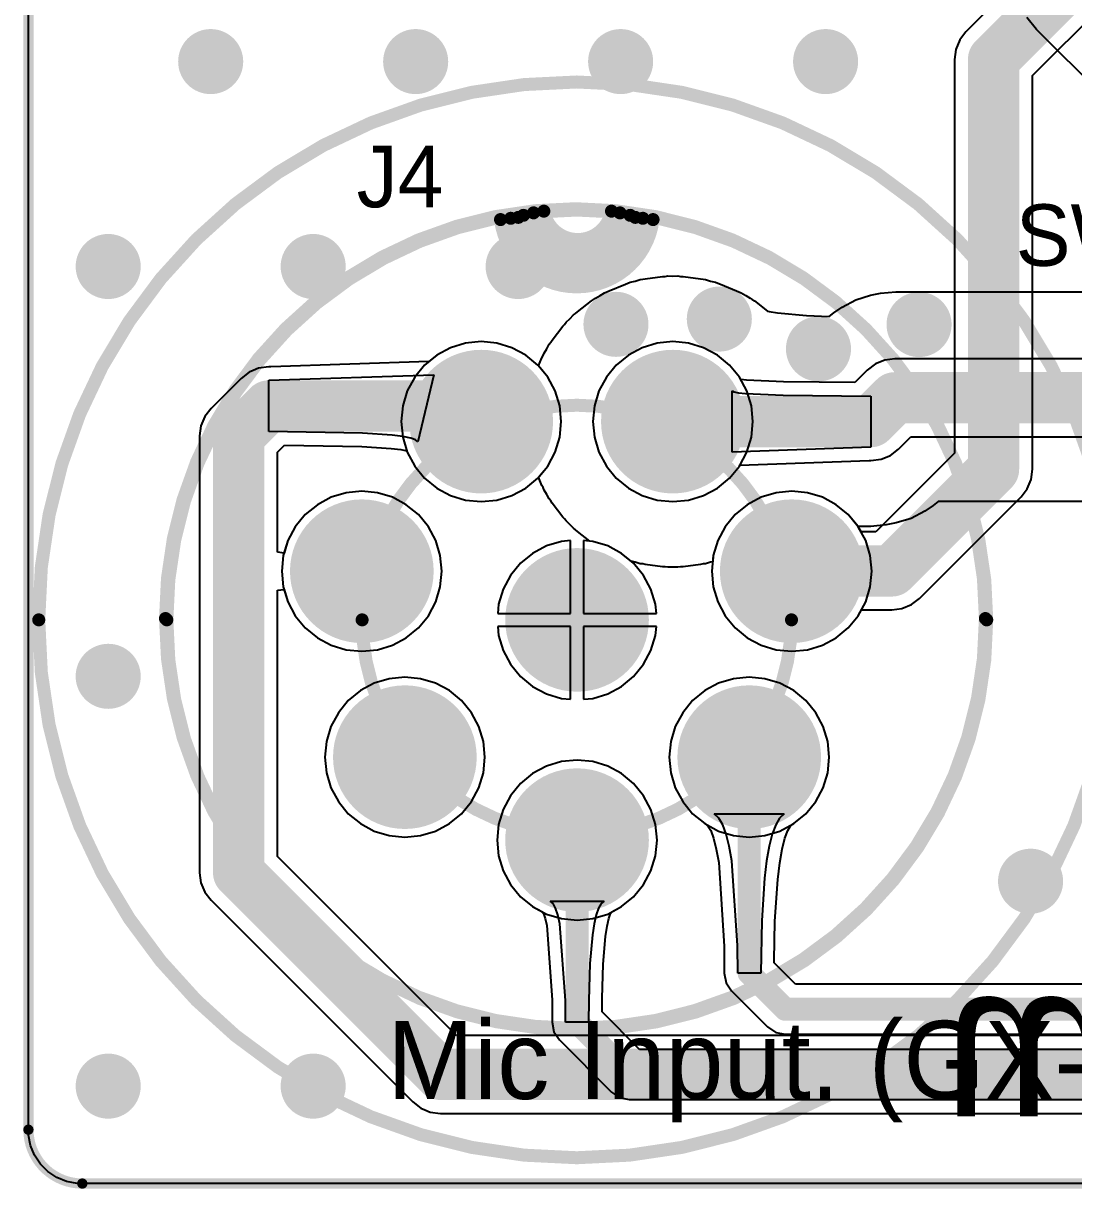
# Model space of a CAD drawing. Header units: millimetres. Extents: x 38.3 to 116.8, y 314 to 397.1.
# Drawn here: x 38.34 to 58.84, y 314 to 336.75 of the extents above; entities that cross this region are included whole.
import ezdxf

# ---------------------------------------------------------------- set-up
doc = ezdxf.new("R2010")
doc.units = ezdxf.units.MM
for name, color, linetype in [('BottomLayer', 5, 'Continuous'), ('BottomOverlay', 54, 'Continuous'), ('BottomSolder', 6, 'Continuous'), ('Mechanical1', 6, 'Continuous'), ('MultiLayer', 9, 'Continuous'), ('PadHoleLayer', 156, 'Continuous'), ('TopLayer', 1, 'Continuous'), ('TopOverlay', 2, 'Continuous'), ('TopSolder', 216, 'Continuous'), ('ViaHoleLayer', 16, 'Continuous')]:
    doc.layers.add(name, color=color, linetype=linetype)

# ---------------------------------------------------------------- blocks, each defined once
blk = doc.blocks.new('GX_8_86')
at = {"layer": 'BottomLayer', "const_width": 1.3}
for points in [[(-4.39, 0, 1), (-3.09, 0, 1)], [(-0.65, 0, 1), (0.65, 0, 1)], [(-6.72, -2.92, 1), (-5.42, -2.92, 1)], [(1.67, -2.92, 1), (2.97, -2.92, 1)], [(-2.52, -3.87, 1), (-1.22, -3.87, 1)], [(-5.88, -6.55, 1), (-4.58, -6.55, 1)], [(0.84, -6.55, 1), (2.14, -6.55, 1)], [(-2.52, -8.17, 1), (-1.22, -8.17, 1)]]:
    blk.add_lwpolyline(points, format="xyb", close=True, dxfattribs=at)
at = {"layer": 'BottomSolder', "const_width": 1.402}
for points in [[(-4.441, 0, 1), (-3.039, 0, 1)], [(-0.701, 0, 1), (0.701, 0, 1)], [(-6.771, -2.92, 1), (-5.369, -2.92, 1)], [(1.619, -2.92, 1), (3.021, -2.92, 1)], [(-2.571, -3.87, 1), (-1.169, -3.87, 1)], [(-5.931, -6.55, 1), (-4.529, -6.55, 1)], [(0.789, -6.55, 1), (2.191, -6.55, 1)], [(-2.571, -8.17, 1), (-1.169, -8.17, 1)]]:
    blk.add_lwpolyline(points, format="xyb", close=True, dxfattribs=at)
at = {"layer": 'Mechanical1'}
for points, const_width in [([(8.625, -3.87, 1), (-12.375, -3.87, 1)], 0.254), ([(-12.438, -3.87, 1), (-12.311, -3.87, 1)], 0.127)]:
    blk.add_lwpolyline(points, format="xyb", close=True, dxfattribs=dict(at, const_width=const_width))
at = {"layer": 'MultiLayer', "const_width": 1.3}
for points in [[(-4.39, 0, 1), (-3.09, 0, 1)], [(-0.65, 0, 1), (0.65, 0, 1)], [(-6.72, -2.92, 1), (-5.42, -2.92, 1)], [(1.67, -2.92, 1), (2.97, -2.92, 1)], [(-2.52, -3.87, 1), (-1.22, -3.87, 1)], [(-5.88, -6.55, 1), (-4.58, -6.55, 1)], [(0.84, -6.55, 1), (2.14, -6.55, 1)], [(-2.52, -8.17, 1), (-1.22, -8.17, 1)]]:
    blk.add_lwpolyline(points, format="xyb", close=True, dxfattribs=at)
at = {"layer": 'PadHoleLayer', "const_width": 0.9}
for points in [[(-4.19, 0, 1), (-3.29, 0, 1)], [(-0.45, 0, 1), (0.45, 0, 1)], [(-6.52, -2.92, 1), (-5.62, -2.92, 1)], [(1.87, -2.92, 1), (2.77, -2.92, 1)], [(-2.32, -3.87, 1), (-1.42, -3.87, 1)], [(-5.68, -6.55, 1), (-4.78, -6.55, 1)], [(1.04, -6.55, 1), (1.94, -6.55, 1)], [(-2.32, -8.17, 1), (-1.42, -8.17, 1)]]:
    blk.add_lwpolyline(points, format="xyb", close=True, dxfattribs=at)
at = {"layer": 'TopLayer', "const_width": 1.3}
for points in [[(-4.39, 0, 1), (-3.09, 0, 1)], [(-0.65, 0, 1), (0.65, 0, 1)], [(-6.72, -2.92, 1), (-5.42, -2.92, 1)], [(1.67, -2.92, 1), (2.97, -2.92, 1)], [(-2.52, -3.87, 1), (-1.22, -3.87, 1)], [(-5.88, -6.55, 1), (-4.58, -6.55, 1)], [(0.84, -6.55, 1), (2.14, -6.55, 1)], [(-2.52, -8.17, 1), (-1.22, -8.17, 1)]]:
    blk.add_lwpolyline(points, format="xyb", close=True, dxfattribs=at)
at = {"layer": 'TopOverlay'}
for points, const_width in [([(6.099, -3.844, 1), (-9.901, -3.844, 1)], 0.254), ([(6.125, -3.87, 1), (-9.875, -3.87, 1)], 0.254), ([(-3.228, 3.969, 1), (-3.101, 3.969, 1)], 0.127), ([(-3.08, 3.987, 1), (-2.953, 3.987, 1)], 0.127), ([(-2.98, 4.027, 1), (-2.853, 4.027, 1)], 0.127), ([(-2.782, 4.075, 1), (-2.655, 4.075, 1)], 0.127), ([(-2.581, 4.108, 1), (-2.454, 4.108, 1)], 0.127), ([(-1.261, 4.108, 1), (-1.134, 4.108, 1)], 0.127), ([(-1.095, 4.075, 1), (-0.968, 4.075, 1)], 0.127), ([(-0.897, 4.027, 1), (-0.77, 4.027, 1)], 0.127), ([(-0.797, 3.987, 1), (-0.67, 3.987, 1)], 0.127), ([(-0.649, 3.969, 1), (-0.522, 3.969, 1)], 0.127), ([(-3.427, 3.944, 1), (-3.3, 3.944, 1)], 0.127), ([(-0.45, 3.944, 1), (-0.323, 3.944, 1)], 0.127), ([(2.315, -3.87, 1), (-6.065, -3.87, 1)], 0.254), ([(-9.965, -3.844, 1), (-9.838, -3.844, 1)], 0.127), ([(-9.938, -3.87, 1), (-9.811, -3.87, 1)], 0.127), ([(-6.128, -3.87, 1), (-6.001, -3.87, 1)], 0.127), ([(2.251, -3.87, 1), (2.378, -3.87, 1)], 0.127), ([(6.035, -3.844, 1), (6.162, -3.844, 1)], 0.127), ([(6.061, -3.87, 1), (6.188, -3.87, 1)], 0.127)]:
    blk.add_lwpolyline(points, format="xyb", close=True, dxfattribs=dict(at, const_width=const_width))
at = {"layer": 'TopOverlay', "const_width": 0.254}
for points in [[(-0.585, 3.969, -0.882782), (-3.165, 3.969)], [(-0.734, 3.987, -0.882782), (-3.016, 3.987)], [(-0.833, 4.027, -0.882782), (-2.917, 4.027)], [(-1.032, 4.075, -0.882782), (-2.718, 4.075)], [(-1.197, 4.108, -0.8391), (-2.517, 4.108)], [(-0.387, 3.944, -0.882782), (-3.363, 3.944)]]:
    blk.add_lwpolyline(points, format="xyb", dxfattribs=at)
at = {"layer": 'TopSolder', "const_width": 1.402}
for points in [[(-4.441, 0, 1), (-3.039, 0, 1)], [(-0.701, 0, 1), (0.701, 0, 1)], [(-6.771, -2.92, 1), (-5.369, -2.92, 1)], [(1.619, -2.92, 1), (3.021, -2.92, 1)], [(-2.571, -3.87, 1), (-1.169, -3.87, 1)], [(-5.931, -6.55, 1), (-4.529, -6.55, 1)], [(0.789, -6.55, 1), (2.191, -6.55, 1)], [(-2.571, -8.17, 1), (-1.169, -8.17, 1)]]:
    blk.add_lwpolyline(points, format="xyb", close=True, dxfattribs=at)

msp = doc.modelspace()

# ---------------------------------------------------------------- linework, layer by layer
at = {"layer": 'BottomLayer'}
for p, q in [((38.443, 315.15), (38.443, 395.948)), ((59.66, 339.501), (56.739, 336.58)), ((58.038, 335.727), (60.513, 338.202)), ((56.739, 336.58), (56.618, 336.422)), ((56.542, 336.239), (56.516, 336.042)), ((56.618, 336.422), (56.542, 336.239)), ((56.516, 336.042), (56.516, 328.356)), ((58.038, 328.041), (58.038, 335.727)), ((46.681, 330.415), (46.411, 330.27)), ((46.974, 330.504), (46.681, 330.415)), ((47.279, 330.534), (46.974, 330.504)), ((47.584, 330.504), (47.279, 330.534)), ((47.877, 330.415), (47.584, 330.504)), ((48.147, 330.27), (47.877, 330.415)), ((50.421, 330.415), (50.151, 330.27)), ((50.714, 330.504), (50.421, 330.415)), ((51.019, 330.534), (50.714, 330.504)), ((51.324, 330.504), (51.019, 330.534)), ((51.617, 330.415), (51.324, 330.504)), ((51.887, 330.27), (51.617, 330.415)), ((46.257, 330.144), (43.171, 330.039)), ((46.411, 330.27), (46.257, 330.144)), ((48.383, 330.076), (48.147, 330.27)), ((50.151, 330.27), (49.915, 330.076)), ((52.123, 330.076), (51.887, 330.27)), ((42.751, 329.937), (42.593, 329.816)), ((42.827, 329.968), (42.751, 329.937)), ((42.934, 330.013), (42.827, 329.968)), ((43.131, 330.039), (42.934, 330.013)), ((43.171, 330.039), (43.131, 330.039)), ((43.131, 329.778), (46.357, 329.888)), ((46.357, 329.888), (46.04, 328.58)), ((48.577, 329.84), (48.383, 330.076)), ((49.915, 330.076), (49.721, 329.84)), ((52.317, 329.84), (52.123, 330.076)), ((42.593, 329.816), (42.007, 329.23)), ((43.131, 328.778), (43.131, 329.778)), ((48.722, 329.57), (48.577, 329.84)), ((49.721, 329.84), (49.576, 329.57)), ((52.462, 329.57), (52.317, 329.84)), ((48.811, 329.277), (48.722, 329.57)), ((49.576, 329.57), (49.487, 329.277)), ((52.551, 329.277), (52.462, 329.57)), ((42.007, 329.23), (41.886, 329.073)), ((48.841, 328.972), (48.811, 329.277)), ((49.487, 329.277), (49.457, 328.972)), ((52.581, 328.972), (52.551, 329.277)), ((41.886, 329.073), (41.81, 328.889)), ((48.811, 328.667), (48.841, 328.972)), ((49.457, 328.972), (49.487, 328.667)), ((52.551, 328.667), (52.581, 328.972)), ((41.81, 328.889), (41.784, 328.692)), ((44.962, 328.746), (43.131, 328.778)), ((45.544, 328.707), (44.962, 328.746)), ((41.784, 328.692), (41.784, 320.167)), ((43.306, 328.377), (43.442, 328.514)), ((43.442, 328.514), (44.951, 328.488)), ((45.751, 328.681), (45.544, 328.707)), ((45.903, 328.651), (45.751, 328.681)), ((45.999, 328.617), (45.903, 328.651)), ((46.04, 328.58), (45.999, 328.617)), ((48.722, 328.374), (48.811, 328.667)), ((49.487, 328.667), (49.576, 328.374)), ((52.462, 328.374), (52.551, 328.667)), ((43.306, 326.425), (43.306, 328.377)), ((44.951, 328.488), (45.519, 328.449)), ((45.519, 328.449), (45.71, 328.425)), ((45.71, 328.425), (45.828, 328.402)), ((45.828, 328.402), (45.836, 328.374)), ((45.836, 328.374), (45.981, 328.104)), ((48.577, 328.104), (48.722, 328.374)), ((49.576, 328.374), (49.721, 328.104)), ((52.317, 328.104), (52.462, 328.374)), ((56.516, 328.356), (54.978, 326.818)), ((45.981, 328.104), (46.175, 327.868)), ((48.383, 327.868), (48.577, 328.104)), ((49.721, 328.104), (49.915, 327.868)), ((52.123, 327.868), (52.317, 328.104)), ((46.175, 327.868), (46.411, 327.674)), ((48.147, 327.674), (48.383, 327.868)), ((49.915, 327.868), (50.151, 327.674)), ((51.887, 327.674), (52.123, 327.868)), ((57.936, 327.661), (58.012, 327.844)), ((58.012, 327.844), (58.038, 328.041)), ((44.949, 327.614), (44.644, 327.584)), ((45.254, 327.584), (44.949, 327.614)), ((46.411, 327.674), (46.681, 327.529)), ((47.877, 327.529), (48.147, 327.674)), ((50.151, 327.674), (50.421, 327.529)), ((51.617, 327.529), (51.887, 327.674)), ((53.339, 327.614), (53.034, 327.584)), ((53.644, 327.584), (53.339, 327.614)), ((57.815, 327.503), (57.936, 327.661)), ((44.351, 327.495), (44.081, 327.35)), ((44.644, 327.584), (44.351, 327.495)), ((45.547, 327.495), (45.254, 327.584)), ((45.817, 327.35), (45.547, 327.495)), ((46.681, 327.529), (46.974, 327.44)), ((46.974, 327.44), (47.279, 327.41)), ((47.279, 327.41), (47.584, 327.44)), ((47.584, 327.44), (47.877, 327.529)), ((50.421, 327.529), (50.714, 327.44)), ((50.714, 327.44), (51.019, 327.41)), ((51.019, 327.41), (51.324, 327.44)), ((51.324, 327.44), (51.617, 327.529)), ((52.741, 327.495), (52.471, 327.35)), ((53.034, 327.584), (52.741, 327.495)), ((53.937, 327.495), (53.644, 327.584)), ((54.207, 327.35), (53.937, 327.495)), ((55.831, 325.52), (57.815, 327.503)), ((43.845, 327.156), (43.651, 326.92)), ((44.081, 327.35), (43.845, 327.156)), ((46.053, 327.156), (45.817, 327.35)), ((46.247, 326.92), (46.053, 327.156)), ((52.235, 327.156), (52.041, 326.92)), ((52.471, 327.35), (52.235, 327.156)), ((54.443, 327.156), (54.207, 327.35)), ((54.637, 326.92), (54.443, 327.156)), ((43.651, 326.92), (43.506, 326.65)), ((46.392, 326.65), (46.247, 326.92)), ((52.041, 326.92), (51.896, 326.65)), ((54.692, 326.818), (54.637, 326.92)), ((54.978, 326.818), (54.692, 326.818)), ((43.506, 326.65), (43.433, 326.406)), ((46.481, 326.357), (46.392, 326.65)), ((48.551, 326.545), (48.281, 326.4)), ((48.844, 326.634), (48.551, 326.545)), ((49.022, 326.651), (48.844, 326.634)), ((49.022, 325.229), (49.022, 326.651)), ((49.454, 326.634), (49.276, 326.651)), ((49.276, 326.651), (49.276, 325.229)), ((49.747, 326.545), (49.454, 326.634)), ((50.017, 326.4), (49.747, 326.545)), ((51.896, 326.65), (51.807, 326.357)), ((43.433, 326.406), (43.306, 326.425)), ((46.511, 326.052), (46.481, 326.357)), ((48.281, 326.4), (48.045, 326.206)), ((50.253, 326.206), (50.017, 326.4)), ((51.807, 326.357), (51.777, 326.052)), ((46.481, 325.747), (46.511, 326.052)), ((48.045, 326.206), (47.851, 325.97)), ((50.447, 325.97), (50.253, 326.206)), ((51.777, 326.052), (51.807, 325.747)), ((47.851, 325.97), (47.706, 325.7)), ((50.592, 325.7), (50.447, 325.97)), ((43.306, 325.679), (43.433, 325.698)), ((43.306, 320.482), (43.306, 325.679)), ((43.433, 325.698), (43.506, 325.454)), ((46.392, 325.454), (46.481, 325.747)), ((47.706, 325.7), (47.617, 325.407)), ((50.681, 325.407), (50.592, 325.7)), ((51.807, 325.747), (51.896, 325.454)), ((43.506, 325.454), (43.651, 325.184)), ((46.247, 325.184), (46.392, 325.454)), ((47.617, 325.407), (47.6, 325.229)), ((50.698, 325.229), (50.681, 325.407)), ((51.896, 325.454), (52.041, 325.184)), ((55.293, 325.297), (55.49, 325.323)), ((55.49, 325.323), (55.674, 325.399)), ((55.674, 325.399), (55.831, 325.52)), ((43.651, 325.184), (43.845, 324.948)), ((46.053, 324.948), (46.247, 325.184)), ((47.6, 325.229), (49.022, 325.229)), ((49.276, 325.229), (50.698, 325.229)), ((52.041, 325.184), (52.235, 324.948)), ((54.443, 324.948), (54.637, 325.184)), ((54.637, 325.184), (54.697, 325.297)), ((54.697, 325.297), (55.293, 325.297)), ((43.845, 324.948), (44.081, 324.754)), ((45.817, 324.754), (46.053, 324.948)), ((49.022, 324.975), (47.6, 324.975)), ((47.6, 324.975), (47.617, 324.797)), ((49.022, 323.553), (49.022, 324.975)), ((50.698, 324.975), (49.276, 324.975)), ((49.276, 324.975), (49.276, 323.553)), ((50.681, 324.797), (50.698, 324.975)), ((52.235, 324.948), (52.471, 324.754)), ((54.207, 324.754), (54.443, 324.948)), ((44.081, 324.754), (44.351, 324.609)), ((45.547, 324.609), (45.817, 324.754)), ((47.617, 324.797), (47.706, 324.504)), ((50.592, 324.504), (50.681, 324.797)), ((52.471, 324.754), (52.741, 324.609)), ((53.937, 324.609), (54.207, 324.754)), ((44.351, 324.609), (44.644, 324.52)), ((44.644, 324.52), (44.949, 324.49)), ((44.949, 324.49), (45.254, 324.52)), ((45.254, 324.52), (45.547, 324.609)), ((47.706, 324.504), (47.851, 324.234)), ((50.447, 324.234), (50.592, 324.504)), ((52.741, 324.609), (53.034, 324.52)), ((53.034, 324.52), (53.339, 324.49)), ((53.339, 324.49), (53.644, 324.52)), ((53.644, 324.52), (53.937, 324.609)), ((47.851, 324.234), (48.045, 323.998)), ((50.253, 323.998), (50.447, 324.234)), ((45.484, 323.954), (45.191, 323.865)), ((45.789, 323.984), (45.484, 323.954)), ((46.094, 323.954), (45.789, 323.984)), ((46.387, 323.865), (46.094, 323.954)), ((48.045, 323.998), (48.281, 323.804)), ((50.017, 323.804), (50.253, 323.998)), ((52.204, 323.954), (51.911, 323.865)), ((52.509, 323.984), (52.204, 323.954)), ((52.814, 323.954), (52.509, 323.984)), ((53.107, 323.865), (52.814, 323.954)), ((45.191, 323.865), (44.921, 323.72)), ((46.657, 323.72), (46.387, 323.865)), ((48.281, 323.804), (48.551, 323.659)), ((49.747, 323.659), (50.017, 323.804)), ((51.911, 323.865), (51.641, 323.72)), ((53.377, 323.72), (53.107, 323.865)), ((44.685, 323.526), (44.491, 323.29)), ((44.921, 323.72), (44.685, 323.526)), ((46.893, 323.526), (46.657, 323.72)), ((47.087, 323.29), (46.893, 323.526)), ((48.551, 323.659), (48.844, 323.57)), ((48.844, 323.57), (49.022, 323.553)), ((49.276, 323.553), (49.454, 323.57)), ((49.454, 323.57), (49.747, 323.659)), ((51.405, 323.526), (51.211, 323.29)), ((51.641, 323.72), (51.405, 323.526)), ((53.613, 323.526), (53.377, 323.72)), ((53.807, 323.29), (53.613, 323.526)), ((44.491, 323.29), (44.346, 323.02)), ((47.232, 323.02), (47.087, 323.29)), ((51.211, 323.29), (51.066, 323.02)), ((53.952, 323.02), (53.807, 323.29)), ((44.346, 323.02), (44.257, 322.727)), ((47.321, 322.727), (47.232, 323.02)), ((51.066, 323.02), (50.977, 322.727)), ((54.041, 322.727), (53.952, 323.02)), ((44.257, 322.727), (44.227, 322.422)), ((47.351, 322.422), (47.321, 322.727)), ((50.977, 322.727), (50.947, 322.422)), ((54.071, 322.422), (54.041, 322.727)), ((44.227, 322.422), (44.257, 322.117)), ((47.321, 322.117), (47.351, 322.422)), ((49.149, 322.364), (48.844, 322.334)), ((49.454, 322.334), (49.149, 322.364)), ((50.947, 322.422), (50.977, 322.117)), ((54.041, 322.117), (54.071, 322.422)), ((48.551, 322.245), (48.281, 322.1)), ((48.844, 322.334), (48.551, 322.245)), ((49.747, 322.245), (49.454, 322.334)), ((50.017, 322.1), (49.747, 322.245)), ((44.257, 322.117), (44.346, 321.824)), ((47.232, 321.824), (47.321, 322.117)), ((48.045, 321.906), (47.851, 321.67)), ((48.281, 322.1), (48.045, 321.906)), ((50.253, 321.906), (50.017, 322.1)), ((50.447, 321.67), (50.253, 321.906)), ((50.977, 322.117), (51.066, 321.824)), ((53.952, 321.824), (54.041, 322.117)), ((44.346, 321.824), (44.491, 321.554)), ((47.087, 321.554), (47.232, 321.824)), ((51.066, 321.824), (51.211, 321.554)), ((53.807, 321.554), (53.952, 321.824)), ((44.491, 321.554), (44.685, 321.318)), ((46.893, 321.318), (47.087, 321.554)), ((47.851, 321.67), (47.706, 321.4)), ((50.592, 321.4), (50.447, 321.67)), ((51.211, 321.554), (51.405, 321.318)), ((53.613, 321.318), (53.807, 321.554)), ((44.685, 321.318), (44.921, 321.124)), ((46.657, 321.124), (46.893, 321.318)), ((47.706, 321.4), (47.617, 321.107)), ((50.681, 321.107), (50.592, 321.4)), ((51.405, 321.318), (51.641, 321.124)), ((53.377, 321.124), (53.613, 321.318)), ((44.921, 321.124), (45.191, 320.979)), ((46.387, 320.979), (46.657, 321.124)), ((47.617, 321.107), (47.587, 320.802)), ((50.711, 320.802), (50.681, 321.107)), ((51.641, 321.124), (51.911, 320.979)), ((53.107, 320.979), (53.377, 321.124)), ((45.191, 320.979), (45.484, 320.89)), ((45.484, 320.89), (45.789, 320.86)), ((45.789, 320.86), (46.094, 320.89)), ((46.094, 320.89), (46.387, 320.979)), ((47.587, 320.802), (47.617, 320.497)), ((50.681, 320.497), (50.711, 320.802)), ((51.911, 320.979), (52.204, 320.89)), ((52.204, 320.89), (52.509, 320.86)), ((52.509, 320.86), (52.814, 320.89)), ((52.814, 320.89), (53.107, 320.979)), ((46.797, 316.991), (43.306, 320.482)), ((47.617, 320.497), (47.706, 320.204)), ((50.592, 320.204), (50.681, 320.497)), ((41.784, 320.167), (41.81, 319.97)), ((47.706, 320.204), (47.851, 319.934)), ((50.447, 319.934), (50.592, 320.204)), ((41.81, 319.97), (41.886, 319.787)), ((47.851, 319.934), (48.045, 319.698)), ((50.253, 319.698), (50.447, 319.934)), ((41.886, 319.787), (42.007, 319.629)), ((48.045, 319.698), (48.281, 319.504)), ((50.017, 319.504), (50.253, 319.698)), ((42.007, 319.629), (45.944, 315.692)), ((48.281, 319.504), (48.551, 319.359)), ((49.747, 319.359), (50.017, 319.504)), ((48.551, 319.359), (48.844, 319.27)), ((48.844, 319.27), (49.149, 319.24)), ((49.149, 319.24), (49.454, 319.27)), ((49.454, 319.27), (49.747, 319.359)), ((76.52, 316.991), (46.797, 316.991)), ((45.944, 315.692), (46.102, 315.571)), ((46.102, 315.571), (46.178, 315.54)), ((46.178, 315.54), (46.285, 315.495)), ((46.285, 315.495), (46.482, 315.469)), ((46.482, 315.469), (76.835, 315.469)), ((38.443, 315.046), (38.443, 315.15)), ((38.483, 314.843), (38.443, 315.046)), ((38.563, 314.652), (38.483, 314.843)), ((38.678, 314.479), (38.563, 314.652)), ((38.824, 314.333), (38.678, 314.479)), ((38.997, 314.218), (38.824, 314.333)), ((39.188, 314.138), (38.997, 314.218)), ((39.391, 314.098), (39.188, 314.138)), ((39.495, 314.098), (39.391, 314.098)), ((106.738, 314.099), (39.495, 314.098))]:
    msp.add_line(p, q, dxfattribs=at)
at = {"layer": 'BottomLayer', "const_width": 1}
for points in [[(57.277, 336.042), (60.198, 338.963)], [(57.277, 328.041), (57.277, 336.042)], [(42.545, 328.692), (43.131, 329.278)], [(43.131, 329.278), (47.499, 329.278)], [(42.545, 320.167), (42.545, 328.692)], [(55.293, 326.057), (57.277, 328.041)], [(53.339, 326.052), (53.344, 326.057)], [(53.344, 326.057), (55.293, 326.057)], [(42.545, 320.167), (46.482, 316.23)], [(46.482, 316.23), (76.835, 316.23)]]:
    msp.add_lwpolyline(points, dxfattribs=at)
at = {"layer": 'BottomLayer'}
for points, const_width in [([(41.682, 336, 1), (42.317, 336, 1)], 0.635), ([(45.682, 336, 1), (46.317, 336, 1)], 0.635), ([(49.682, 336, 1), (50.317, 336, 1)], 0.635), ([(53.682, 336, 1), (54.317, 336, 1)], 0.635), ([(57.027, 336.042, 1), (57.527, 336.042, 1)], 0.5), ([(57.027, 336.042, 1), (57.527, 336.042, 1)], 0.5), ([(39.682, 332, 1), (40.317, 332, 1)], 0.635), ([(43.682, 332, 1), (44.317, 332, 1)], 0.635), ([(47.682, 332, 1), (48.317, 332, 1)], 0.635), ([(49.591, 330.871, 1), (50.226, 330.871, 1)], 0.635), ([(51.608, 330.974, 1), (52.243, 330.974, 1)], 0.635), ([(55.506, 330.867, 1), (56.141, 330.867, 1)], 0.635), ([(53.543, 330.392, 1), (54.178, 330.392, 1)], 0.635), ([(42.881, 329.278, 1), (43.381, 329.278, 1)], 0.5), ([(42.881, 329.278, 1), (43.381, 329.278, 1)], 0.5), ([(47.249, 329.278, 1), (47.749, 329.278, 1)], 0.5), ([(42.295, 328.692, 1), (42.795, 328.692, 1)], 0.5), ([(42.295, 328.692, 1), (42.795, 328.692, 1)], 0.5), ([(57.027, 328.041, 1), (57.527, 328.041, 1)], 0.5), ([(57.027, 328.041, 1), (57.527, 328.041, 1)], 0.5), ([(53.089, 326.052, 1), (53.589, 326.052, 1)], 0.5), ([(53.094, 326.057, 1), (53.594, 326.057, 1)], 0.5), ([(53.094, 326.057, 1), (53.594, 326.057, 1)], 0.5), ([(55.043, 326.057, 1), (55.543, 326.057, 1)], 0.5), ([(55.043, 326.057, 1), (55.543, 326.057, 1)], 0.5), ([(39.682, 324, 1), (40.317, 324, 1)], 0.635), ([(42.295, 320.167, 1), (42.795, 320.167, 1)], 0.5), ([(42.295, 320.167, 1), (42.795, 320.167, 1)], 0.5), ([(57.682, 320, 1), (58.317, 320, 1)], 0.635), ([(46.232, 316.23, 1), (46.732, 316.23, 1)], 0.5), ([(46.232, 316.23, 1), (46.732, 316.23, 1)], 0.5), ([(39.682, 316, 1), (40.317, 316, 1)], 0.635), ([(43.682, 316, 1), (44.317, 316, 1)], 0.635)]:
    msp.add_lwpolyline(points, format="xyb", close=True, dxfattribs=dict(at, const_width=const_width))
at = {"layer": 'Mechanical1', "const_width": 0.2}
for points in [[(38.443, 315.15), (38.443, 395.948)], [(39.494, 314.099), (106.738, 314.099)]]:
    msp.add_lwpolyline(points, dxfattribs=at)
at = {"layer": 'Mechanical1', "const_width": 0.1}
for points in [[(38.393, 315.15, 1), (38.493, 315.15, 1)], [(38.393, 315.15, 1), (38.493, 315.15, 1)], [(39.444, 314.099, 1), (39.544, 314.099, 1)], [(39.445, 314.098, 1), (39.545, 314.098, 1)]]:
    msp.add_lwpolyline(points, format="xyb", close=True, dxfattribs=at)
at = {"layer": 'Mechanical1', "const_width": 0.2}
msp.add_lwpolyline([(39.495, 314.098, -0.414214), (38.443, 315.15)], format="xyb", dxfattribs=at)
at = {"layer": 'MultiLayer', "const_width": 0.635}
for points in [[(41.682, 336, 1), (42.317, 336, 1)], [(45.682, 336, 1), (46.317, 336, 1)], [(49.682, 336, 1), (50.317, 336, 1)], [(53.682, 336, 1), (54.317, 336, 1)], [(39.682, 332, 1), (40.317, 332, 1)], [(43.682, 332, 1), (44.317, 332, 1)], [(47.682, 332, 1), (48.317, 332, 1)], [(49.591, 330.871, 1), (50.226, 330.871, 1)], [(51.608, 330.974, 1), (52.243, 330.974, 1)], [(55.506, 330.867, 1), (56.141, 330.867, 1)], [(53.543, 330.392, 1), (54.178, 330.392, 1)], [(39.682, 324, 1), (40.317, 324, 1)], [(57.682, 320, 1), (58.317, 320, 1)], [(39.682, 316, 1), (40.317, 316, 1)], [(43.682, 316, 1), (44.317, 316, 1)]]:
    msp.add_lwpolyline(points, format="xyb", close=True, dxfattribs=at)
at = {"layer": 'TopLayer'}
for p, q in [((38.443, 315.15), (38.443, 358.307)), ((58.116, 336.627), (57.925, 336.86)), ((63.751, 330.992), (58.116, 336.627)), ((58.116, 336.627), (58.116, 336.627)), ((58.116, 336.627), (58.116, 336.627)), ((50.14, 331.673), (50.186, 331.693)), ((50.186, 331.693), (50.284, 331.716)), ((50.284, 331.716), (50.38, 331.745)), ((50.38, 331.745), (50.43, 331.75)), ((50.43, 331.75), (50.479, 331.762)), ((50.479, 331.762), (50.818, 331.807)), ((50.818, 331.807), (50.869, 331.808)), ((50.869, 331.808), (50.919, 331.816)), ((50.919, 331.816), (51.019, 331.813)), ((51.019, 331.813), (51.119, 331.816)), ((51.119, 331.816), (51.169, 331.808)), ((51.169, 331.808), (51.22, 331.807)), ((51.22, 331.807), (51.559, 331.762)), ((51.559, 331.762), (51.608, 331.75)), ((51.608, 331.75), (51.658, 331.745)), ((51.658, 331.745), (51.754, 331.716)), ((51.754, 331.716), (51.852, 331.693)), ((51.852, 331.693), (51.898, 331.673)), ((49.598, 331.432), (49.684, 331.486)), ((49.684, 331.486), (49.731, 331.503)), ((49.731, 331.503), (49.775, 331.527)), ((49.775, 331.527), (50.092, 331.658)), ((50.092, 331.658), (50.14, 331.673)), ((51.898, 331.673), (51.946, 331.658)), ((51.946, 331.658), (52.263, 331.527)), ((52.263, 331.527), (52.307, 331.503)), ((52.307, 331.503), (52.354, 331.486)), ((52.354, 331.486), (52.44, 331.432)), ((54.877, 331.438), (55.072, 331.477)), ((55.072, 331.477), (55.372, 331.506)), ((55.372, 331.506), (60.085, 331.506)), ((49.156, 331.118), (49.428, 331.327)), ((49.428, 331.327), (49.471, 331.353)), ((49.471, 331.353), (49.51, 331.385)), ((49.51, 331.385), (49.598, 331.432)), ((52.44, 331.432), (52.528, 331.385)), ((52.528, 331.385), (52.567, 331.353)), ((52.567, 331.353), (52.61, 331.327)), ((52.61, 331.327), (52.865, 331.131)), ((54.323, 331.209), (54.589, 331.351)), ((54.589, 331.351), (54.877, 331.438)), ((49.01, 330.981), (49.079, 331.054)), ((49.079, 331.054), (49.12, 331.084)), ((49.12, 331.084), (49.156, 331.118)), ((52.865, 331.131), (52.898, 331.123)), ((52.898, 331.123), (53.064, 331.096)), ((53.064, 331.096), (53.624, 331.041)), ((53.624, 331.041), (54.068, 331.024)), ((54.068, 331.024), (54.158, 331.098)), ((54.158, 331.098), (54.323, 331.209)), ((48.664, 330.563), (48.873, 330.835)), ((48.873, 330.835), (48.907, 330.871)), ((48.907, 330.871), (48.937, 330.912)), ((48.937, 330.912), (49.01, 330.981)), ((48.638, 330.52), (48.664, 330.563)), ((46.681, 330.415), (46.411, 330.27)), ((46.974, 330.504), (46.681, 330.415)), ((47.279, 330.534), (46.974, 330.504)), ((47.584, 330.504), (47.279, 330.534)), ((47.877, 330.415), (47.584, 330.504)), ((48.147, 330.27), (47.877, 330.415)), ((48.505, 330.307), (48.559, 330.393)), ((48.559, 330.393), (48.606, 330.481)), ((48.606, 330.481), (48.638, 330.52)), ((50.421, 330.415), (50.151, 330.27)), ((50.421, 330.415), (50.151, 330.27)), ((50.714, 330.504), (50.421, 330.415)), ((50.714, 330.504), (50.421, 330.415)), ((51.019, 330.534), (50.714, 330.504)), ((51.019, 330.534), (50.714, 330.504)), ((51.324, 330.504), (51.019, 330.534)), ((51.324, 330.504), (51.019, 330.534)), ((51.617, 330.415), (51.324, 330.504)), ((51.617, 330.415), (51.324, 330.504)), ((51.887, 330.27), (51.617, 330.415)), ((51.887, 330.27), (51.617, 330.415)), ((46.411, 330.27), (46.175, 330.076)), ((48.383, 330.076), (48.147, 330.27)), ((48.398, 330.058), (48.464, 330.216)), ((48.464, 330.216), (48.488, 330.26)), ((48.488, 330.26), (48.505, 330.307)), ((50.151, 330.27), (49.915, 330.076)), ((50.151, 330.27), (49.915, 330.076)), ((52.123, 330.076), (51.887, 330.27)), ((52.123, 330.076), (51.887, 330.27)), ((54.97, 330.097), (54.812, 329.976)), ((54.97, 330.097), (54.812, 329.976)), ((55.153, 330.173), (54.97, 330.097)), ((55.153, 330.173), (54.97, 330.097)), ((55.35, 330.199), (55.153, 330.173)), ((55.35, 330.199), (55.153, 330.173)), ((60.788, 330.199), (55.35, 330.199)), ((60.788, 330.199), (55.35, 330.199)), ((46.175, 330.076), (45.981, 329.84)), ((48.577, 329.84), (48.383, 330.076)), ((48.577, 329.84), (48.398, 330.058)), ((49.915, 330.076), (49.721, 329.84)), ((49.915, 330.076), (49.721, 329.84)), ((52.317, 329.84), (52.123, 330.076)), ((52.317, 329.84), (52.123, 330.076)), ((54.812, 329.976), (54.57, 329.734)), ((54.812, 329.976), (54.57, 329.734)), ((45.981, 329.84), (45.836, 329.57)), ((48.722, 329.57), (48.577, 329.84)), ((48.722, 329.57), (48.577, 329.84)), ((49.721, 329.84), (49.576, 329.57)), ((49.721, 329.84), (49.576, 329.57)), ((52.343, 329.791), (52.317, 329.84)), ((52.343, 329.791), (52.317, 329.84)), ((52.458, 329.779), (52.343, 329.791)), ((52.458, 329.779), (52.343, 329.791)), ((53.18, 329.747), (52.458, 329.779)), ((53.18, 329.747), (52.458, 329.779)), ((54.57, 329.734), (53.18, 329.747)), ((54.57, 329.734), (53.18, 329.747)), ((45.836, 329.57), (45.747, 329.277)), ((48.811, 329.277), (48.722, 329.57)), ((48.811, 329.277), (48.722, 329.57)), ((49.576, 329.57), (49.487, 329.277)), ((49.576, 329.57), (49.487, 329.277)), ((52.173, 328.374), (52.173, 329.57)), ((52.173, 329.57), (52.209, 329.552)), ((52.209, 329.552), (52.298, 329.535)), ((52.298, 329.535), (52.438, 329.52)), ((52.438, 329.52), (53.173, 329.488)), ((53.173, 329.488), (54.884, 329.472)), ((54.884, 329.472), (54.884, 328.472)), ((45.747, 329.277), (45.717, 328.972)), ((48.841, 328.972), (48.811, 329.277)), ((48.841, 328.972), (48.811, 329.277)), ((49.487, 329.277), (49.457, 328.972)), ((49.487, 329.277), (49.457, 328.972)), ((45.717, 328.972), (45.747, 328.667)), ((48.811, 328.667), (48.841, 328.972)), ((48.811, 328.667), (48.841, 328.972)), ((49.457, 328.972), (49.487, 328.667)), ((49.457, 328.972), (49.487, 328.667)), ((45.747, 328.667), (45.836, 328.374)), ((48.722, 328.374), (48.811, 328.667)), ((48.722, 328.374), (48.811, 328.667)), ((49.487, 328.667), (49.576, 328.374)), ((49.487, 328.667), (49.576, 328.374)), ((55.422, 328.434), (55.665, 328.677)), ((55.422, 328.434), (55.665, 328.677)), ((55.665, 328.677), (60.74, 328.677)), ((55.665, 328.677), (60.74, 328.677)), ((45.836, 328.374), (45.981, 328.104)), ((48.577, 328.104), (48.722, 328.374)), ((48.577, 328.104), (48.722, 328.374)), ((49.576, 328.374), (49.721, 328.104)), ((49.576, 328.374), (49.721, 328.104)), ((54.884, 328.472), (52.173, 328.374)), ((55.081, 328.237), (55.264, 328.313)), ((55.081, 328.237), (55.264, 328.313)), ((55.264, 328.313), (55.422, 328.434)), ((55.264, 328.313), (55.422, 328.434)), ((45.981, 328.104), (46.175, 327.868)), ((48.383, 327.868), (48.577, 328.104)), ((48.398, 327.886), (48.577, 328.104)), ((49.721, 328.104), (49.915, 327.868)), ((49.721, 328.104), (49.915, 327.868)), ((52.123, 327.868), (52.317, 328.104)), ((52.123, 327.868), (52.317, 328.104)), ((52.317, 328.104), (52.326, 328.12)), ((52.317, 328.104), (52.326, 328.12)), ((52.326, 328.12), (54.847, 328.211)), ((52.326, 328.12), (54.847, 328.211)), ((54.847, 328.211), (54.884, 328.211)), ((54.847, 328.211), (54.884, 328.211)), ((54.884, 328.211), (55.081, 328.237)), ((54.884, 328.211), (55.081, 328.237)), ((46.175, 327.868), (46.411, 327.674)), ((48.147, 327.674), (48.383, 327.868)), ((48.464, 327.728), (48.398, 327.886)), ((49.915, 327.868), (50.151, 327.674)), ((49.915, 327.868), (50.151, 327.674)), ((51.887, 327.674), (52.123, 327.868)), ((51.887, 327.674), (52.123, 327.868)), ((44.949, 327.614), (44.644, 327.584)), ((45.254, 327.584), (44.949, 327.614)), ((46.411, 327.674), (46.681, 327.529)), ((47.877, 327.529), (48.147, 327.674)), ((48.488, 327.684), (48.464, 327.728)), ((48.505, 327.637), (48.488, 327.684)), ((48.559, 327.551), (48.505, 327.637)), ((50.151, 327.674), (50.421, 327.529)), ((50.151, 327.674), (50.421, 327.529)), ((51.617, 327.529), (51.887, 327.674)), ((51.617, 327.529), (51.887, 327.674)), ((53.339, 327.614), (53.034, 327.584)), ((53.339, 327.614), (53.034, 327.584)), ((53.644, 327.584), (53.339, 327.614)), ((53.644, 327.584), (53.339, 327.614)), ((44.351, 327.495), (44.081, 327.35)), ((44.644, 327.584), (44.351, 327.495)), ((45.547, 327.495), (45.254, 327.584)), ((45.817, 327.35), (45.547, 327.495)), ((46.681, 327.529), (46.974, 327.44)), ((46.974, 327.44), (47.279, 327.41)), ((47.279, 327.41), (47.584, 327.44)), ((47.584, 327.44), (47.877, 327.529)), ((48.606, 327.463), (48.559, 327.551)), ((48.638, 327.424), (48.606, 327.463)), ((48.664, 327.381), (48.638, 327.424)), ((48.873, 327.109), (48.664, 327.381)), ((50.421, 327.529), (50.714, 327.44)), ((50.421, 327.529), (50.714, 327.44)), ((50.714, 327.44), (51.019, 327.41)), ((50.714, 327.44), (51.019, 327.41)), ((51.019, 327.41), (51.324, 327.44)), ((51.019, 327.41), (51.324, 327.44)), ((51.324, 327.44), (51.617, 327.529)), ((51.324, 327.44), (51.617, 327.529)), ((52.741, 327.495), (52.471, 327.35)), ((52.741, 327.495), (52.471, 327.35)), ((53.034, 327.584), (52.741, 327.495)), ((53.034, 327.584), (52.741, 327.495)), ((53.937, 327.495), (53.644, 327.584)), ((53.937, 327.495), (53.644, 327.584)), ((54.207, 327.35), (53.937, 327.495)), ((54.207, 327.35), (53.937, 327.495)), ((56.195, 327.414), (56.098, 327.334)), ((59.899, 327.414), (56.195, 327.414)), ((43.845, 327.156), (43.651, 326.92)), ((44.081, 327.35), (43.845, 327.156)), ((46.053, 327.156), (45.817, 327.35)), ((46.247, 326.92), (46.053, 327.156)), ((52.235, 327.156), (52.041, 326.92)), ((52.235, 327.156), (52.041, 326.92)), ((52.471, 327.35), (52.235, 327.156)), ((52.471, 327.35), (52.235, 327.156)), ((54.443, 327.156), (54.207, 327.35)), ((54.443, 327.156), (54.207, 327.35)), ((54.637, 326.92), (54.443, 327.156)), ((54.632, 326.926), (54.443, 327.156)), ((55.933, 327.223), (55.667, 327.081)), ((56.098, 327.334), (55.933, 327.223)), ((43.651, 326.92), (43.506, 326.65)), ((46.392, 326.65), (46.247, 326.92)), ((48.907, 327.073), (48.873, 327.109)), ((48.937, 327.032), (48.907, 327.073)), ((49.01, 326.963), (48.937, 327.032)), ((49.079, 326.89), (49.01, 326.963)), ((52.041, 326.92), (51.896, 326.65)), ((52.041, 326.92), (51.896, 326.65)), ((54.884, 326.926), (54.632, 326.926)), ((54.782, 326.65), (54.637, 326.92)), ((55.184, 326.955), (54.884, 326.926)), ((55.379, 326.994), (55.184, 326.955)), ((55.667, 327.081), (55.379, 326.994)), ((49.12, 326.86), (49.079, 326.89)), ((49.156, 326.826), (49.12, 326.86)), ((49.4, 326.639), (49.156, 326.826)), ((43.506, 326.65), (43.417, 326.357)), ((46.481, 326.357), (46.392, 326.65)), ((48.551, 326.545), (48.281, 326.4)), ((48.844, 326.634), (48.551, 326.545)), ((49.022, 326.651), (48.844, 326.634)), ((49.022, 325.229), (49.022, 326.651)), ((49.454, 326.634), (49.276, 326.651)), ((49.276, 326.651), (49.276, 325.229)), ((49.454, 326.634), (49.4, 326.639)), ((49.747, 326.545), (49.454, 326.634)), ((49.747, 326.545), (49.454, 326.634)), ((50.017, 326.4), (49.747, 326.545)), ((50.017, 326.4), (49.747, 326.545)), ((51.896, 326.65), (51.807, 326.357)), ((51.896, 326.65), (51.807, 326.357)), ((54.871, 326.357), (54.782, 326.65)), ((43.417, 326.357), (43.387, 326.052)), ((46.511, 326.052), (46.481, 326.357)), ((48.281, 326.4), (48.045, 326.206)), ((50.253, 326.206), (50.017, 326.4)), ((50.204, 326.246), (50.017, 326.4)), ((50.284, 326.228), (50.204, 326.246)), ((50.38, 326.199), (50.284, 326.228)), ((51.754, 326.228), (51.658, 326.199)), ((51.796, 326.237), (51.754, 326.228)), ((51.807, 326.357), (51.777, 326.052)), ((51.807, 326.357), (51.796, 326.237)), ((54.901, 326.052), (54.871, 326.357)), ((43.387, 326.052), (43.417, 325.747)), ((46.481, 325.747), (46.511, 326.052)), ((48.045, 326.206), (47.851, 325.97)), ((50.447, 325.97), (50.253, 326.206)), ((50.43, 326.194), (50.38, 326.199)), ((50.479, 326.182), (50.43, 326.194)), ((50.818, 326.137), (50.479, 326.182)), ((50.869, 326.136), (50.818, 326.137)), ((50.919, 326.128), (50.869, 326.136)), ((51.019, 326.131), (50.919, 326.128)), ((51.119, 326.128), (51.019, 326.131)), ((51.169, 326.136), (51.119, 326.128)), ((51.22, 326.137), (51.169, 326.136)), ((51.559, 326.182), (51.22, 326.137)), ((51.608, 326.194), (51.559, 326.182)), ((51.658, 326.199), (51.608, 326.194)), ((51.777, 326.052), (51.807, 325.747)), ((54.871, 325.747), (54.901, 326.052)), ((47.851, 325.97), (47.706, 325.7)), ((50.592, 325.7), (50.447, 325.97)), ((43.417, 325.747), (43.506, 325.454)), ((46.392, 325.454), (46.481, 325.747)), ((47.706, 325.7), (47.617, 325.407)), ((50.681, 325.407), (50.592, 325.7)), ((51.807, 325.747), (51.896, 325.454)), ((54.782, 325.454), (54.871, 325.747)), ((43.506, 325.454), (43.651, 325.184)), ((46.247, 325.184), (46.392, 325.454)), ((47.617, 325.407), (47.6, 325.229)), ((50.698, 325.229), (50.681, 325.407)), ((51.896, 325.454), (52.041, 325.184)), ((54.637, 325.184), (54.782, 325.454)), ((43.651, 325.184), (43.845, 324.948)), ((46.053, 324.948), (46.247, 325.184)), ((47.6, 325.229), (49.022, 325.229)), ((49.276, 325.229), (50.698, 325.229)), ((52.041, 325.184), (52.235, 324.948)), ((54.443, 324.948), (54.637, 325.184)), ((43.845, 324.948), (44.081, 324.754)), ((45.817, 324.754), (46.053, 324.948)), ((49.022, 324.975), (47.6, 324.975)), ((47.6, 324.975), (47.617, 324.797)), ((49.022, 323.553), (49.022, 324.975)), ((50.698, 324.975), (49.276, 324.975)), ((49.276, 324.975), (49.276, 323.553)), ((50.681, 324.797), (50.698, 324.975)), ((52.235, 324.948), (52.471, 324.754)), ((54.207, 324.754), (54.443, 324.948)), ((44.081, 324.754), (44.351, 324.609)), ((45.547, 324.609), (45.817, 324.754)), ((47.617, 324.797), (47.706, 324.504)), ((50.592, 324.504), (50.681, 324.797)), ((52.471, 324.754), (52.741, 324.609)), ((53.937, 324.609), (54.207, 324.754)), ((44.351, 324.609), (44.644, 324.52)), ((44.644, 324.52), (44.949, 324.49)), ((44.949, 324.49), (45.254, 324.52)), ((45.254, 324.52), (45.547, 324.609)), ((47.706, 324.504), (47.851, 324.234)), ((50.447, 324.234), (50.592, 324.504)), ((52.741, 324.609), (53.034, 324.52)), ((53.034, 324.52), (53.339, 324.49)), ((53.339, 324.49), (53.644, 324.52)), ((53.644, 324.52), (53.937, 324.609)), ((47.851, 324.234), (48.045, 323.998)), ((50.253, 323.998), (50.447, 324.234)), ((45.484, 323.954), (45.191, 323.865)), ((45.789, 323.984), (45.484, 323.954)), ((46.094, 323.954), (45.789, 323.984)), ((46.387, 323.865), (46.094, 323.954)), ((48.045, 323.998), (48.281, 323.804)), ((50.017, 323.804), (50.253, 323.998)), ((52.204, 323.954), (51.911, 323.865)), ((52.509, 323.984), (52.204, 323.954)), ((52.814, 323.954), (52.509, 323.984)), ((53.107, 323.865), (52.814, 323.954)), ((45.191, 323.865), (44.921, 323.72)), ((46.657, 323.72), (46.387, 323.865)), ((48.281, 323.804), (48.551, 323.659)), ((49.747, 323.659), (50.017, 323.804)), ((51.911, 323.865), (51.641, 323.72)), ((53.377, 323.72), (53.107, 323.865)), ((44.685, 323.526), (44.491, 323.29)), ((44.921, 323.72), (44.685, 323.526)), ((46.893, 323.526), (46.657, 323.72)), ((47.087, 323.29), (46.893, 323.526)), ((48.551, 323.659), (48.844, 323.57)), ((48.844, 323.57), (49.022, 323.553)), ((49.276, 323.553), (49.454, 323.57)), ((49.454, 323.57), (49.747, 323.659)), ((51.405, 323.526), (51.211, 323.29)), ((51.641, 323.72), (51.405, 323.526)), ((53.613, 323.526), (53.377, 323.72)), ((53.807, 323.29), (53.613, 323.526)), ((44.491, 323.29), (44.346, 323.02)), ((47.232, 323.02), (47.087, 323.29)), ((51.211, 323.29), (51.066, 323.02)), ((53.952, 323.02), (53.807, 323.29)), ((44.346, 323.02), (44.257, 322.727)), ((47.321, 322.727), (47.232, 323.02)), ((51.066, 323.02), (50.977, 322.727)), ((54.041, 322.727), (53.952, 323.02)), ((44.257, 322.727), (44.227, 322.422)), ((47.351, 322.422), (47.321, 322.727)), ((50.977, 322.727), (50.947, 322.422)), ((54.071, 322.422), (54.041, 322.727)), ((44.227, 322.422), (44.257, 322.117)), ((47.321, 322.117), (47.351, 322.422)), ((49.149, 322.364), (48.844, 322.334)), ((49.454, 322.334), (49.149, 322.364)), ((50.947, 322.422), (50.977, 322.117)), ((54.041, 322.117), (54.071, 322.422)), ((48.551, 322.245), (48.281, 322.1)), ((48.844, 322.334), (48.551, 322.245)), ((49.747, 322.245), (49.454, 322.334)), ((50.017, 322.1), (49.747, 322.245)), ((44.257, 322.117), (44.346, 321.824)), ((47.232, 321.824), (47.321, 322.117)), ((48.045, 321.906), (47.851, 321.67)), ((48.281, 322.1), (48.045, 321.906)), ((50.253, 321.906), (50.017, 322.1)), ((50.447, 321.67), (50.253, 321.906)), ((50.977, 322.117), (51.066, 321.824)), ((53.952, 321.824), (54.041, 322.117)), ((44.346, 321.824), (44.491, 321.554)), ((47.087, 321.554), (47.232, 321.824)), ((51.066, 321.824), (51.211, 321.554)), ((53.807, 321.554), (53.952, 321.824)), ((44.491, 321.554), (44.685, 321.318)), ((46.893, 321.318), (47.087, 321.554)), ((47.851, 321.67), (47.706, 321.4)), ((50.592, 321.4), (50.447, 321.67)), ((51.211, 321.554), (51.405, 321.318)), ((53.613, 321.318), (53.807, 321.554)), ((44.685, 321.318), (44.921, 321.124)), ((46.657, 321.124), (46.893, 321.318)), ((47.706, 321.4), (47.617, 321.107)), ((50.681, 321.107), (50.592, 321.4)), ((51.405, 321.318), (51.641, 321.124)), ((51.915, 321.233), (51.828, 321.315)), ((51.828, 321.315), (53.19, 321.315)), ((51.992, 321.1), (51.915, 321.233)), ((53.103, 321.233), (53.026, 321.1)), ((53.19, 321.315), (53.103, 321.233)), ((53.377, 321.124), (53.613, 321.318)), ((44.921, 321.124), (45.191, 320.979)), ((46.387, 320.979), (46.657, 321.124)), ((47.617, 321.107), (47.587, 320.802)), ((50.711, 320.802), (50.681, 321.107)), ((51.641, 321.124), (51.668, 321.109)), ((51.668, 321.109), (51.71, 321.07)), ((51.71, 321.07), (51.757, 320.989)), ((52.061, 320.917), (51.992, 321.1)), ((53.026, 321.1), (52.957, 320.917)), ((53.261, 320.989), (53.308, 321.07)), ((53.308, 321.07), (53.35, 321.109)), ((53.35, 321.109), (53.377, 321.124)), ((45.191, 320.979), (45.484, 320.89)), ((45.484, 320.89), (45.789, 320.86)), ((45.789, 320.86), (46.094, 320.89)), ((46.094, 320.89), (46.387, 320.979)), ((47.587, 320.802), (47.617, 320.497)), ((50.681, 320.497), (50.711, 320.802)), ((51.757, 320.989), (51.813, 320.84)), ((51.813, 320.84), (51.866, 320.628)), ((52.12, 320.682), (52.061, 320.917)), ((52.957, 320.917), (52.898, 320.682)), ((53.152, 320.628), (53.205, 320.84)), ((53.205, 320.84), (53.261, 320.989)), ((51.866, 320.628), (51.913, 320.366)), ((52.17, 320.397), (52.12, 320.682)), ((52.898, 320.682), (52.848, 320.397)), ((53.104, 320.359), (53.152, 320.628)), ((47.617, 320.497), (47.706, 320.204)), ((50.592, 320.204), (50.681, 320.497)), ((51.913, 320.366), (52.021, 318.735)), ((52.279, 318.745), (52.17, 320.397)), ((52.848, 320.397), (52.807, 320.06)), ((53.065, 320.036), (53.104, 320.359)), ((47.706, 320.204), (47.851, 319.934)), ((50.447, 319.934), (50.592, 320.204)), ((47.851, 319.934), (48.045, 319.698)), ((50.253, 319.698), (50.447, 319.934)), ((52.807, 320.06), (52.752, 319.234)), ((53.011, 319.223), (53.065, 320.036)), ((48.045, 319.698), (48.281, 319.504)), ((50.017, 319.504), (50.253, 319.698)), ((48.281, 319.504), (48.472, 319.402)), ((48.68, 319.566), (48.623, 319.613)), ((48.623, 319.613), (49.675, 319.613)), ((48.731, 319.476), (48.68, 319.566)), ((48.776, 319.344), (48.731, 319.476)), ((49.567, 319.476), (49.522, 319.344)), ((49.618, 319.566), (49.567, 319.476)), ((49.675, 319.613), (49.618, 319.566)), ((49.826, 319.402), (50.017, 319.504)), ((48.472, 319.402), (48.478, 319.397)), ((48.478, 319.397), (48.494, 319.369)), ((48.494, 319.369), (48.527, 319.274)), ((48.527, 319.274), (48.559, 319.133)), ((48.815, 319.17), (48.776, 319.344)), ((49.522, 319.344), (49.483, 319.17)), ((49.737, 319.122), (49.771, 319.274)), ((49.771, 319.274), (49.804, 319.369)), ((49.804, 319.369), (49.82, 319.397)), ((49.82, 319.397), (49.826, 319.402)), ((52.752, 319.234), (52.734, 318.204)), ((52.997, 318.451), (53.011, 319.223)), ((48.559, 319.133), (48.661, 317.682)), ((48.921, 317.672), (48.815, 319.17)), ((49.449, 318.955), (49.401, 318.397)), ((49.483, 319.17), (49.449, 318.955)), ((49.707, 318.924), (49.737, 319.122)), ((49.66, 318.382), (49.707, 318.924)), ((52.021, 318.735), (52.021, 318.726)), ((52.021, 318.726), (52.021, 318.204)), ((52.284, 318.204), (52.279, 318.745)), ((49.401, 318.397), (49.377, 317.672)), ((49.637, 317.709), (49.66, 318.382)), ((52.997, 318.406), (52.997, 318.451)), ((53.415, 317.988), (52.997, 318.406)), ((52.021, 318.204), (52.058, 318.017)), ((52.734, 318.204), (52.284, 318.204)), ((52.058, 318.017), (52.164, 317.859)), ((52.164, 317.859), (52.868, 317.155)), ((89.984, 317.988), (53.415, 317.988)), ((48.661, 317.682), (48.661, 317.246)), ((48.924, 317.246), (48.921, 317.672)), ((49.377, 317.672), (49.374, 317.246)), ((49.637, 317.448), (49.637, 317.709)), ((50.367, 316.718), (49.637, 317.448)), ((48.661, 317.246), (48.698, 317.059)), ((49.374, 317.246), (48.924, 317.246)), ((52.868, 317.155), (53.026, 317.049)), ((48.698, 317.059), (48.804, 316.901)), ((48.804, 316.901), (49.82, 315.885)), ((53.026, 317.049), (53.213, 317.012)), ((53.213, 317.012), (89.99, 317.012)), ((91.425, 316.718), (50.367, 316.718)), ((49.82, 315.885), (49.978, 315.779)), ((49.978, 315.779), (50.165, 315.742)), ((50.165, 315.742), (94.996, 315.742)), ((38.443, 315.046), (38.443, 315.15)), ((38.483, 314.843), (38.443, 315.046)), ((38.563, 314.652), (38.483, 314.843)), ((38.678, 314.479), (38.563, 314.652)), ((38.824, 314.333), (38.678, 314.479)), ((38.997, 314.218), (38.824, 314.333)), ((39.188, 314.138), (38.997, 314.218)), ((39.391, 314.098), (39.188, 314.138)), ((39.495, 314.098), (39.391, 314.098)), ((106.738, 314.099), (39.495, 314.098))]:
    msp.add_line(p, q, dxfattribs=at)
for points, const_width in [([(41.682, 336, 1), (42.317, 336, 1)], 0.635), ([(45.682, 336, 1), (46.317, 336, 1)], 0.635), ([(49.682, 336, 1), (50.317, 336, 1)], 0.635), ([(53.682, 336, 1), (54.317, 336, 1)], 0.635), ([(39.682, 332, 1), (40.317, 332, 1)], 0.635), ([(43.682, 332, 1), (44.317, 332, 1)], 0.635), ([(47.682, 332, 1), (48.317, 332, 1)], 0.635), ([(49.591, 330.871, 1), (50.226, 330.871, 1)], 0.635), ([(51.608, 330.974, 1), (52.243, 330.974, 1)], 0.635), ([(55.506, 330.867, 1), (56.141, 330.867, 1)], 0.635), ([(53.543, 330.392, 1), (54.178, 330.392, 1)], 0.635), ([(55.1, 329.438, 1), (55.6, 329.438, 1)], 0.5), ([(55.1, 329.438, 1), (55.6, 329.438, 1)], 0.5), ([(50.769, 328.972, 1), (51.269, 328.972, 1)], 0.5), ([(54.634, 328.972, 1), (55.134, 328.972, 1)], 0.5), ([(54.634, 328.972, 1), (55.134, 328.972, 1)], 0.5), ([(39.682, 324, 1), (40.317, 324, 1)], 0.635), ([(52.396, 322.422, 1), (52.621, 322.422, 1)], 0.225), ([(49.037, 320.802, 1), (49.261, 320.802, 1)], 0.225), ([(57.682, 320, 1), (58.317, 320, 1)], 0.635), ([(52.396, 318.204, 1), (52.621, 318.204, 1)], 0.225), ([(52.396, 318.204, 1), (52.621, 318.204, 1)], 0.225), ([(53.101, 317.5, 1), (53.325, 317.5, 1)], 0.225), ([(53.101, 317.5, 1), (53.325, 317.5, 1)], 0.225), ([(49.037, 317.246, 1), (49.261, 317.246, 1)], 0.225), ([(49.037, 317.246, 1), (49.261, 317.246, 1)], 0.225), ([(39.682, 316, 1), (40.317, 316, 1)], 0.635), ([(43.682, 316, 1), (44.317, 316, 1)], 0.635), ([(50.053, 316.23, 1), (50.277, 316.23, 1)], 0.225), ([(50.053, 316.23, 1), (50.277, 316.23, 1)], 0.225)]:
    msp.add_lwpolyline(points, format="xyb", close=True, dxfattribs=dict(at, const_width=const_width))
for points, const_width in [([(54.884, 328.972), (55.35, 329.438)], 1), ([(55.35, 329.438), (62.357, 329.438)], 1), ([(51.019, 328.972), (54.884, 328.972)], 1), ([(52.509, 318.204), (52.509, 322.422)], 0.45), ([(49.149, 317.246), (49.149, 320.802)], 0.45), ([(52.509, 318.204), (53.213, 317.5)], 0.45), ([(53.213, 317.5), (92.075, 317.5)], 0.45), ([(49.149, 317.246), (50.165, 316.23)], 0.45), ([(50.165, 316.23), (94.996, 316.23)], 0.45)]:
    msp.add_lwpolyline(points, dxfattribs=dict(at, const_width=const_width))
at = {"layer": 'ViaHoleLayer', "const_width": 0.254}
for points in [[(41.873, 336, 1), (42.127, 336, 1)], [(45.873, 336, 1), (46.127, 336, 1)], [(49.873, 336, 1), (50.127, 336, 1)], [(53.873, 336, 1), (54.127, 336, 1)], [(39.873, 332, 1), (40.127, 332, 1)], [(43.873, 332, 1), (44.127, 332, 1)], [(47.873, 332, 1), (48.127, 332, 1)], [(49.782, 330.871, 1), (50.036, 330.871, 1)], [(51.799, 330.974, 1), (52.053, 330.974, 1)], [(55.697, 330.867, 1), (55.951, 330.867, 1)], [(53.733, 330.392, 1), (53.987, 330.392, 1)], [(39.873, 324, 1), (40.127, 324, 1)], [(57.873, 320, 1), (58.127, 320, 1)], [(39.873, 316, 1), (40.127, 316, 1)], [(43.873, 316, 1), (44.127, 316, 1)]]:
    msp.add_lwpolyline(points, format="xyb", close=True, dxfattribs=at)

# ---------------------------------------------------------------- block references
msp.add_blockref('GX_8_86', (51.019, 328.972))

# ---------------------------------------------------------------- texts
at = {"layer": 'BottomOverlay', "text_generation_flag": 2}
msp.add_text('info@4s6tmp.com', height=3, rotation=360, dxfattribs=at).set_placement((88.693, 315.412))
at = {"layer": 'TopOverlay'}
for s, height, p in [('J4', 1.2, (44.847, 333.156)), ('SW2', 1.2, (57.71, 332.013)), ('Mic Input. (GX-8 M)', 1.524, (45.439, 315.75))]:
    msp.add_text(s, height=height, dxfattribs=at).set_placement(p)

doc.saveas('drawing.dxf')
